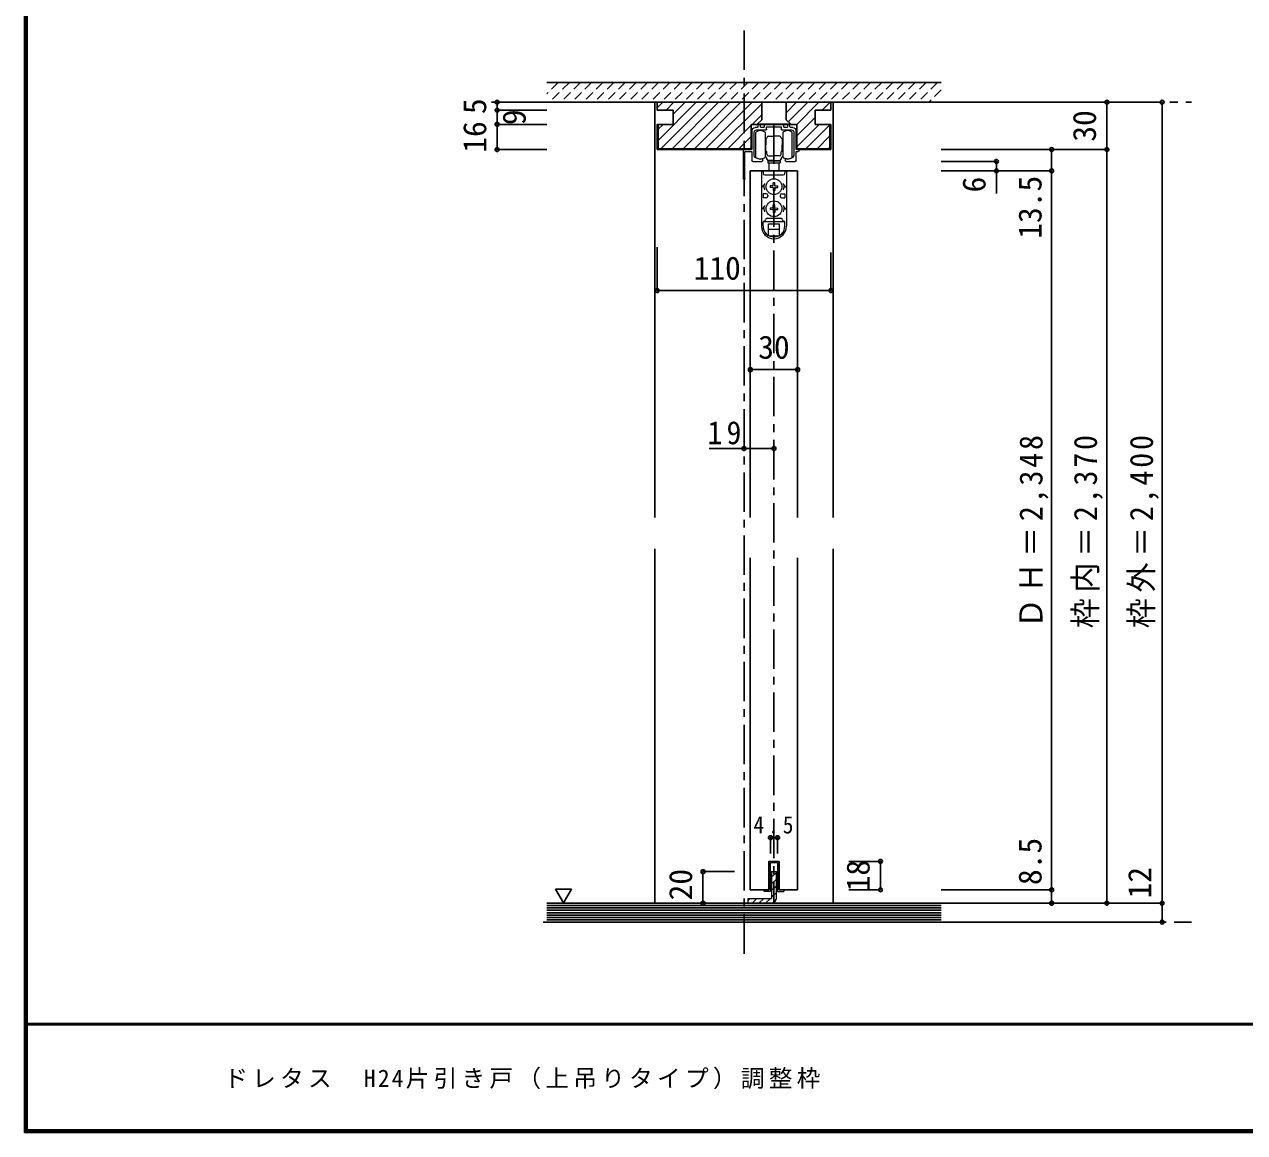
# Model space of a CAD drawing. Units: millimetres at full size, sheet at 1:5. Extents: x -973 to 977, y -718 to 696.
# Drawn here: x -973 to -200, y -701 to 1 of the extents above; entities that cross this region are included whole.
import ezdxf
from ezdxf.enums import TextEntityAlignment as Align

# ---------------------------------------------------------------- set-up
doc = ezdxf.new("R2010")
doc.units = ezdxf.units.MM
doc.header["$LTSCALE"] = 5
doc.header["$PDMODE"] = 32
doc.header["$PDSIZE"] = 2.5
doc.linetypes.add('CHAIN1', pattern=[8, 5, -1, 1, -1])
doc.linetypes.add('DASHED1', pattern=[1.8, 1.2, -0.6])
for name, color, linetype in [('0-1_通り芯', 4, 'DASHED1'), ('0-3_仕上げ', 2, 'Continuous'), ('0-4_枠', 3, 'Continuous'), ('0-6_扉', 2, 'Continuous'), ('0-A_文字', 7, 'Continuous'), ('0-B_寸法', 7, 'Continuous'), ('0-C_ハッチ', 4, 'DASHED1'), ('F-1_枠', 6, 'Continuous'), ('F-A_文字', 7, 'Continuous')]:
    doc.layers.add(name, color=color, linetype=linetype)
doc.layers.add('0-7_金物', color=7, linetype='Continuous', lineweight=18)
doc.styles.add('ＭＳ ゴシック', font='')
doc.styles.get('ＭＳ ゴシック').set_extended_font_data('MS Gothic')

# ---------------------------------------------------------------- blocks, each defined once
blk = doc.blocks.new('戸車(上吊)')
at = {"layer": '0-7_金物'}
for p, q in [((-11.601, 12.792), (-11.601, 28.792)), ((-5.601, 28.792), (-5.601, 20.792)), ((-5.601, 24.792), (-5.301, 24.792)), ((-5.601, 23.292), (-5.101, 23.292)), ((-5.101, 24.592), (-5.301, 24.792)), ((-5.301, 23.292), (-5.101, 23.492)), ((-5.101, 24.792), (-5.101, 20.792)), ((-5.001, 24.792), (-5.101, 24.792)), ((-3.501, 26.292), (-0.001, 26.292)), ((3.499, 26.292), (-0.001, 26.292)), ((4.999, 24.792), (5.099, 24.792)), ((5.099, 24.792), (5.099, 20.792)), ((5.099, 24.592), (5.299, 24.792)), ((5.299, 23.292), (5.099, 23.492)), ((5.599, 23.292), (5.099, 23.292)), ((5.599, 24.792), (5.299, 24.792)), ((5.599, 28.792), (5.599, 20.792)), ((11.599, 12.792), (11.599, 28.792)), ((-5.601, 20.792), (-5.601, 12.792)), ((-5.601, 18.292), (-5.101, 18.292)), ((-5.601, 16.792), (-5.301, 16.792)), ((-5.101, 18.092), (-5.301, 18.292)), ((-5.101, 16.992), (-5.301, 16.792)), ((-5.101, 16.792), (-5.101, 20.792)), ((-5.001, 16.792), (-5.101, 16.792)), ((-4.501, 14.792), (-4.501, 16.292)), ((4.499, 14.792), (4.499, 16.292)), ((4.999, 16.792), (5.099, 16.792)), ((5.099, 16.792), (5.099, 20.792)), ((5.099, 18.092), (5.299, 18.292)), ((5.599, 18.292), (5.099, 18.292)), ((5.099, 16.992), (5.299, 16.792)), ((5.599, 16.792), (5.299, 16.792)), ((5.599, 20.792), (5.599, 12.792)), ((-4.001, 10.492), (-4.001, 9.492)), ((3.999, 10.492), (-4.001, 10.492)), ((-4.001, 9.492), (3.999, 9.492)), ((-3.501, 13.792), (-0.001, 13.792)), ((-0.001, 10.792), (-3.501, 10.792)), ((-3.001, 10.792), (-3.001, 10.492)), ((-3.001, 4.292), (-3.001, 9.492)), ((3.499, 13.792), (-0.001, 13.792)), ((-0.001, 10.792), (3.499, 10.792)), ((2.999, 10.792), (2.999, 10.492)), ((2.999, 9.492), (2.999, 4.292)), ((3.999, 10.492), (3.999, 9.492)), ((-7.9, 4.292), (-7.9, -30.608)), ((-7.857, 4.292), (7.943, 4.292)), ((-6.9, 4.292), (-6.9, 2.792)), ((-5.9, 1.792), (5.9, 1.792)), ((6.9, 4.292), (6.9, 2.792)), ((7.9, 4.292), (7.9, -30.608)), ((-5.657, -3.708), (-7.5, -5.708)), ((-6.4, -5.708), (-7.5, -5.708)), ((-0.52, -5.188), (-2.45, -5.222)), ((-2.45, -5.222), (-2.45, -6.194)), ((-0.52, -6.227), (-2.45, -6.194)), ((-0.52, -5.188), (-0.486, -3.258)), ((-0.52, -6.227), (-0.486, -8.158)), ((0.486, -3.258), (-0.486, -3.258)), ((0.52, -5.188), (0.486, -3.258)), ((0.52, -6.227), (0.486, -8.158)), ((0.52, -5.188), (2.45, -5.222)), ((0.52, -6.227), (2.45, -6.194)), ((2.45, -6.194), (2.45, -5.222)), ((5.657, -3.708), (7.5, -5.708)), ((6.4, -5.708), (7.5, -5.708)), ((-6.9, -10.208), (-6.9, -12.708)), ((-4.9, -10.208), (-6.9, -10.208)), ((-4.9, -12.708), (-6.9, -12.708)), ((-3.9, -11.208), (-3.9, -11.708)), ((-0.486, -8.158), (0.486, -8.158)), ((3.9, -11.208), (3.9, -11.708)), ((4.9, -10.208), (6.9, -10.208)), ((4.9, -12.708), (6.9, -12.708)), ((6.9, -10.208), (6.9, -12.708)), ((-5.657, -17.708), (-7.5, -19.708)), ((-6.4, -19.708), (-7.5, -19.708)), ((-0.52, -19.188), (-2.45, -19.222)), ((-2.45, -19.222), (-2.45, -20.194)), ((-0.52, -20.227), (-2.45, -20.194)), ((-0.52, -19.188), (-0.486, -17.258)), ((-0.52, -20.227), (-0.486, -22.158)), ((0.486, -17.258), (-0.486, -17.258)), ((-0.486, -22.158), (0.486, -22.158)), ((0.52, -19.188), (0.486, -17.258)), ((0.52, -20.227), (0.486, -22.158)), ((0.52, -19.188), (2.45, -19.222)), ((0.52, -20.227), (2.45, -20.194)), ((2.45, -20.194), (2.45, -19.222)), ((5.657, -17.708), (7.5, -19.708)), ((6.4, -19.708), (7.5, -19.708)), ((-6.9, -30.608), (-6.9, -28.208)), ((-6.4, -27.708), (6.4, -27.708)), ((-4.4, -25.708), (4.4, -25.708)), ((-3.5, -29.208), (3.5, -29.208)), ((-3.5, -36.554), (-3.5, -29.208)), ((3.5, -36.554), (3.5, -29.208)), ((6.9, -30.608), (6.9, -28.208)), ((-3.5, -32.708), (3.5, -32.708)), ((-3.028, -36.808), (3.028, -36.808))]:
    blk.add_line(p, q, dxfattribs=at)
for centre in [(0, -5.708), (0, -19.708)]:
    blk.add_circle(centre, 5, dxfattribs=at)
for centre, radius, start, end in [((-8.601, 24.792), 5, 53.1301, 126.8699), ((-5.001, 25.292), 0.5, 270, 0), ((-3.501, 25.292), 1, 90, 180), ((3.499, 25.292), 1, 0, 90), ((4.999, 25.292), 0.5, 180, 270), ((8.599, 24.792), 5, 53.1301, 126.8699), ((-5.001, 16.292), 0.5, 0, 90), ((4.999, 16.292), 0.5, 90, 180), ((-8.601, 16.792), 5, 233.1301, 306.8699), ((-6.501, 11.792), 2, 0, 63.25632), ((-3.501, 14.792), 1, 180, 270), ((-3.501, 11.792), 1, 180, 270), ((3.499, 14.792), 1, 270, 0), ((3.499, 11.792), 1, 270, 0), ((6.499, 11.792), 2, 116.74368, 180), ((8.599, 16.792), 5, 233.1301, 306.8699), ((-5.9, 2.792), 1, 180, 270), ((5.9, 2.792), 1, 270, 0), ((0, -5.708), 6.4, 167.82427, 198.20996), ((0, -5.708), 6.4, 341.79004, 12.17573), ((-4.9, -11.208), 1, 0, 90), ((-4.9, -11.708), 1, 270, 0), ((4.9, -11.208), 1, 90, 180), ((4.9, -11.708), 1, 180, 270), ((0, -19.708), 6.4, 167.82427, 198.20996), ((0, -19.708), 6.4, 341.79004, 12.17573), ((0, -30.808), 7.9, 180, 0), ((-6.4, -28.208), 0.5, 90, 180), ((0, -30.608), 6.9, 180, 0), ((-6.4, -26.708), 1, 270, 0), ((-4.4, -26.708), 1, 90, 180), ((4.4, -26.708), 1, 0, 90), ((6.4, -26.708), 1, 180, 270), ((6.4, -28.208), 0.5, 0, 90)]:
    blk.add_arc(centre, radius, start, end, dxfattribs=at)
blk = doc.blocks.new('レール金物(幕板付)')
at = {"layer": '0-7_金物'}
for p, q in [((-13.092, 7.847), (-11.742, 7.847)), ((-11.242, 8.347), (-11.242, 9.347)), ((-10.742, 9.847), (-10.242, 9.847)), ((-9.742, 9.347), (-9.742, 8.347)), ((-9.242, 7.847), (-7.742, 7.847)), ((-7.242, 8.347), (-7.242, 9.347)), ((-6.742, 9.847), (4.558, 9.847)), ((-5.742, 8.047), (-5.742, 6.647)), ((3.558, 6.647), (3.558, 8.047)), ((5.058, 9.347), (5.058, 8.347)), ((5.558, 7.847), (7.058, 7.847)), ((7.558, 8.347), (7.558, 9.347)), ((8.058, 9.847), (8.558, 9.847)), ((9.058, 9.347), (9.058, 8.347)), ((9.558, 7.847), (10.908, 7.847)), ((-13.592, 4.847), (-13.592, -9.939)), ((-6.042, 6.347), (-12.092, 6.347)), ((9.908, 6.347), (3.858, 6.347)), ((11.408, -9.939), (11.408, 4.847)), ((17.308, -24.553), (17.308, -7.553)), ((18.508, -6.353), (18.508, -24.553)), ((-8.742, -13.653), (-14.592, -13.653)), ((-8.242, -12.265), (-8.242, -13.153)), ((6.058, -13.153), (6.058, -12.265)), ((6.437, -11.975), (7.679, -12.153)), ((12.408, -13.653), (6.558, -13.653))]:
    blk.add_line(p, q, dxfattribs=at)
for points in [[(3.258, 8.347), (-0.792, 8.347), (-1.092, 8.647), (-1.392, 8.347), (-5.442, 8.347)], [(-16.492, -6.153), (-15.092, -6.153), (-15.092, 5.847)], [(12.908, 5.847), (12.908, -6.153), (18.308, -6.153)], [(-15.092, -13.153), (-15.092, -7.353), (-16.492, -7.353)], [(17.108, -7.353), (12.908, -7.353), (12.908, -13.153)]]:
    blk.add_lwpolyline(points, dxfattribs=at)
for centre, radius, start, end in [((-13.092, 5.847), 2, 90, 180), ((-11.742, 8.347), 0.5, 270, 0), ((-10.742, 9.347), 0.5, 90, 180), ((-10.242, 9.347), 0.5, 0, 90), ((-9.242, 8.347), 0.5, 180, 270), ((-7.742, 8.347), 0.5, 270, 0), ((-6.742, 9.347), 0.5, 90, 180), ((-5.442, 8.047), 0.3, 90, 180), ((3.258, 8.047), 0.3, 360, 90), ((4.558, 9.347), 0.5, 360, 90), ((5.558, 8.347), 0.5, 180, 270), ((7.058, 8.347), 0.5, 270, 360), ((8.058, 9.347), 0.5, 90, 180), ((8.558, 9.347), 0.5, 360, 90), ((9.558, 8.347), 0.5, 180, 270), ((10.908, 5.847), 2, 0, 90), ((-12.092, 4.847), 1.5, 90, 180), ((-6.042, 6.647), 0.3, 270, 360), ((3.858, 6.647), 0.3, 180, 270), ((9.908, 4.847), 1.5, 0, 90), ((-16.492, -6.753), 0.6, 90, 270), ((17.108, -7.553), 0.2, 360, 90), ((18.308, -6.353), 0.2, 0, 90), ((-14.592, -13.153), 0.5, 180, 270), ((-13.292, -9.939), 0.3, 180, 192.08406), ((-11.63, -9.583), 2, 192.08406, 228.89829), ((-9.863, -7.153), 5, 231.94944, 270), ((-9.95, -7.112), 5.042, 270.99736, 285.28454), ((-8.742, -13.153), 0.5, 270, 0), ((-8.542, -12.265), 0.3, 360, 105.31651), ((6.358, -12.265), 0.3, 74.68349, 180), ((6.558, -13.153), 0.5, 180, 270), ((7.679, -7.153), 5, 270, 308.05056), ((9.446, -9.583), 2, 311.10171, 347.91594), ((11.108, -9.939), 0.3, 347.91594, 0), ((12.408, -13.153), 0.5, 270, 360), ((17.908, -24.553), 0.6, 180, 0)]:
    blk.add_arc(centre, radius, start, end, dxfattribs=at)

msp = doc.modelspace()

# ---------------------------------------------------------------- linework, layer by layer
at = {"layer": '0-1_通り芯', "linetype": 'CHAIN1'}
for p, q in [((-517.203, -2.5), (-517.203, -587.543)), ((-677.203, -48), (-233.609, -48)), ((-498.203, -62), (-498.203, -555.5)), ((-644.594, -567.5), (-233.609, -567.5))]:
    msp.add_line(p, q, dxfattribs=at)
at = {"layer": '0-1_通り芯'}
for p, q in [((-634.992, -35.5), (-642.203, -42.711)), ((-627.921, -35.5), (-640.421, -48)), ((-620.85, -35.5), (-633.35, -48)), ((-613.779, -35.5), (-626.279, -48)), ((-606.708, -35.5), (-619.208, -48)), ((-599.637, -35.5), (-612.137, -48)), ((-592.566, -35.5), (-605.066, -48)), ((-585.494, -35.5), (-597.994, -48)), ((-578.423, -35.5), (-590.923, -48)), ((-571.352, -35.5), (-583.852, -48)), ((-564.281, -35.5), (-576.781, -48)), ((-557.21, -35.5), (-569.71, -48)), ((-550.139, -35.5), (-562.639, -48)), ((-543.068, -35.5), (-555.568, -48)), ((-535.997, -35.5), (-548.497, -48)), ((-528.926, -35.5), (-541.426, -48)), ((-521.855, -35.5), (-534.355, -48)), ((-514.784, -35.5), (-527.284, -48)), ((-507.713, -35.5), (-520.213, -48)), ((-500.642, -35.5), (-513.142, -48)), ((-493.571, -35.5), (-506.071, -48)), ((-486.5, -35.5), (-499, -48)), ((-479.428, -35.5), (-491.928, -48)), ((-472.357, -35.5), (-484.857, -48)), ((-465.286, -35.5), (-477.786, -48)), ((-458.215, -35.5), (-470.715, -48)), ((-451.144, -35.5), (-463.644, -48)), ((-444.073, -35.5), (-456.573, -48)), ((-437.002, -35.5), (-449.502, -48)), ((-429.931, -35.5), (-442.431, -48)), ((-422.86, -35.5), (-435.36, -48)), ((-415.789, -35.5), (-428.289, -48)), ((-408.718, -35.5), (-421.218, -48)), ((-401.647, -35.5), (-414.147, -48)), ((-394.576, -35.5), (-407.076, -48)), ((-392.203, -40.198), (-400.005, -48))]:
    msp.add_line(p, q, dxfattribs=at)
at = {"layer": '0-1_通り芯', "color": 2, "linetype": 'Continuous'}
for p, q in [((-642.203, -35.5), (-392.203, -35.5)), ((-642.203, -48), (-392.203, -48))]:
    msp.add_line(p, q, dxfattribs=at)
at = {"layer": '0-3_仕上げ'}
for p, q in [((-642.203, -555.5), (-392.203, -555.5)), ((-642.203, -567.5), (-392.203, -567.5))]:
    msp.add_line(p, q, dxfattribs=at)
at = {"layer": '0-3_仕上げ', "color": 7}
for p, q in [((-642.203, -557), (-392.203, -557)), ((-642.203, -558.5), (-392.203, -558.5)), ((-642.203, -560), (-392.203, -560)), ((-642.203, -561.5), (-392.203, -561.5)), ((-642.203, -563), (-392.203, -563)), ((-642.203, -564.5), (-392.203, -564.5)), ((-642.203, -566), (-392.203, -566))]:
    msp.add_line(p, q, dxfattribs=at)
at = {"layer": '0-4_枠', "color": 4}
for p, q in [((-572.203, -48), (-573.703, -48)), ((-573.703, -48), (-573.703, -311.049)), ((-462.203, -48), (-460.703, -48)), ((-460.703, -48), (-460.703, -311.049)), ((-573.703, -331.049), (-573.703, -555.5)), ((-460.703, -331.049), (-460.703, -555.5))]:
    msp.add_line(p, q, dxfattribs=at)
at = {"layer": '0-4_枠'}
for p, q in [((-462.203, -48), (-572.203, -48)), ((-562.203, -53), (-562.203, -62)), ((-472.203, -53), (-472.203, -62)), ((-472.203, -53), (-462.203, -53)), ((-462.203, -53), (-462.203, -48)), ((-571.703, -62), (-571.703, -77.5)), ((-512.603, -62), (-483.803, -62)), ((-512.603, -78), (-512.603, -62)), ((-483.803, -62), (-483.803, -78)), ((-472.203, -62), (-462.203, -62)), ((-462.703, -62), (-462.703, -77.5)), ((-462.203, -62), (-462.203, -78)), ((-572.203, -78), (-512.604, -78)), ((-571.703, -77.5), (-512.604, -77.5)), ((-462.703, -77.5), (-483.803, -77.5)), ((-462.203, -78), (-483.803, -78))]:
    msp.add_line(p, q, dxfattribs=at)
for points in [[(-562.203, -53), (-572.203, -53), (-572.203, -48)], [(-562.203, -62), (-572.203, -62), (-572.203, -78)]]:
    msp.add_lwpolyline(points, dxfattribs=at)
at = {"layer": '0-6_扉', "color": 6}
for p, q in [((-513.203, -91.5), (-483.203, -91.5)), ((-513.203, -91.5), (-513.203, -311.049)), ((-483.203, -91.5), (-483.203, -311.049)), ((-513.203, -336.601), (-513.203, -547)), ((-483.203, -336.601), (-483.203, -547)), ((-494.953, -529), (-494.953, -547)), ((-501.453, -547), (-513.203, -547)), ((-483.203, -547), (-494.953, -547))]:
    msp.add_line(p, q, dxfattribs=at)
msp.add_lwpolyline([(-494.953, -529), (-501.453, -529), (-501.453, -547)], dxfattribs=at)
at = {"layer": '0-7_金物'}
for p, q in [((-501.453, -529), (-494.953, -529)), ((-495.953, -530), (-500.453, -530)), ((-500.453, -548), (-500.453, -530)), ((-495.953, -530), (-495.953, -548)), ((-494.953, -529), (-494.953, -547)), ((-500.453, -548), (-504.453, -548)), ((-495.953, -548), (-491.953, -548))]:
    msp.add_line(p, q, dxfattribs=at)
at = {"layer": '0-7_金物', "color": 3}
for p, q in [((-499.703, -535.5), (-499.703, -552.5)), ((-499.703, -535.5), (-496.703, -535.5)), ((-496.703, -552.5), (-496.703, -535.5)), ((-514.703, -552.5), (-499.703, -552.5)), ((-514.703, -552.5), (-514.703, -555.5)), ((-499.703, -555.5), (-514.703, -555.5))]:
    msp.add_line(p, q, dxfattribs=at)
at = {"layer": '0-7_金物'}
for points in [[(-504.453, -548), (-504.453, -547), (-501.453, -547), (-501.453, -529)], [(-494.953, -547), (-491.953, -547), (-491.953, -548)]]:
    msp.add_lwpolyline(points, dxfattribs=at)
at = {"layer": '0-7_金物', "color": 3}
msp.add_arc((-499.703, -552.5), 3, 270, 0, dxfattribs=at)
at = {"layer": '0-A_文字'}
for p, q in [((-636.638, -546.686), (-626.638, -546.686)), ((-636.638, -546.686), (-631.638, -555.347)), ((-626.638, -546.686), (-631.638, -555.347))]:
    msp.add_line(p, q, dxfattribs=at)
at = {"layer": '0-B_寸法', "color": 4}
for p, q in [((-673.703, -48), (-642.203, -48)), ((-673.703, -48), (-673.703, -53)), ((-673.703, -53), (-673.703, -62)), ((-673.703, -53), (-642.203, -53)), ((-252.203, -48), (-392.203, -48)), ((-287.203, -48), (-287.203, -555.5)), ((-252.203, -48), (-252.203, -567.5)), ((-673.703, -62), (-673.703, -78)), ((-673.703, -62), (-642.203, -62)), ((-673.703, -78), (-642.203, -78)), ((-287.203, -78), (-392.203, -78)), ((-322.203, -78), (-322.203, -555.5)), ((-357.203, -85.5), (-392.203, -85.5)), ((-322.203, -91.5), (-392.203, -91.5)), ((-357.203, -105.795), (-357.203, -85.5)), ((-572.203, -167.304), (-572.203, -139.746)), ((-462.203, -167.304), (-462.203, -143.246)), ((-572.203, -167.304), (-462.203, -167.304)), ((-513.203, -217.412), (-483.203, -217.412)), ((-498.203, -267.412), (-539.203, -267.412)), ((-500.453, -514), (-495.953, -514)), ((-500.453, -514), (-500.453, -524)), ((-495.953, -514), (-495.953, -524)), ((-430.703, -529), (-450.703, -529)), ((-430.703, -547), (-430.703, -529)), ((-543.203, -535.5), (-523.203, -535.5)), ((-543.203, -555.5), (-543.203, -535.5)), ((-430.703, -547), (-450.703, -547)), ((-322.203, -547), (-392.203, -547)), ((-543.203, -555.5), (-523.203, -555.5)), ((-252.203, -555.5), (-392.203, -555.5)), ((-252.203, -567.5), (-392.203, -567.5))]:
    msp.add_line(p, q, dxfattribs=at)
at = {"layer": '0-B_寸法'}
for p in [(-673.703, -48), (-673.703, -53), (-287.203, -48), (-252.203, -48), (-673.703, -62), (-673.703, -78), (-322.203, -78), (-287.203, -78), (-357.203, -85.5), (-357.203, -91.5), (-322.203, -91.5), (-572.203, -167.304), (-462.203, -167.304), (-513.203, -217.412), (-483.203, -217.412), (-517.203, -267.412), (-498.203, -267.412), (-500.453, -514), (-495.953, -514), (-430.703, -529), (-543.203, -535.5), (-430.703, -547), (-322.203, -547), (-543.203, -555.5), (-322.203, -555.5), (-287.203, -555.5), (-252.203, -555.5), (-252.203, -567.5)]:
    msp.add_point(p, dxfattribs=at)
at = {"layer": '0-C_ハッチ', "linetype": 'Continuous'}
for p, q in [((-572.203, -51.52), (-568.683, -48)), ((-571.703, -72.233), (-547.47, -48)), ((-569.899, -77.5), (-540.399, -48)), ((-566.612, -53), (-561.612, -48)), ((-562.828, -77.5), (-533.328, -48)), ((-562.203, -55.662), (-554.541, -48)), ((-555.757, -77.5), (-526.257, -48)), ((-548.686, -77.5), (-519.186, -48)), ((-541.615, -77.5), (-512.115, -48)), ((-534.544, -77.5), (-505.953, -48.909)), ((-490.453, -54.623), (-483.83, -48)), ((-489.117, -60.358), (-476.759, -48)), ((-483.804, -62.115), (-469.688, -48)), ((-467.617, -53), (-462.617, -48)), ((-511.973, -62), (-505.953, -55.98)), ((-483.804, -69.187), (-472.203, -57.586)), ((-571.703, -65.162), (-568.541, -62)), ((-527.473, -77.5), (-512.603, -62.63)), ((-483.804, -76.258), (-469.546, -62)), ((-477.975, -77.5), (-462.703, -62.228)), ((-470.904, -77.5), (-462.703, -69.299)), ((-520.402, -77.5), (-512.603, -69.701)), ((-513.33, -77.5), (-512.603, -76.773)), ((-463.833, -77.5), (-462.703, -76.37)), ((-499.703, -538.982), (-496.703, -535.982)), ((-499.703, -543.225), (-496.703, -540.225)), ((-499.703, -547.468), (-496.703, -544.468)), ((-499.703, -551.71), (-496.703, -548.71)), ((-514.703, -553.982), (-513.221, -552.5)), ((-511.978, -555.5), (-508.978, -552.5)), ((-507.735, -555.5), (-504.735, -552.5)), ((-503.493, -555.5), (-500.493, -552.5)), ((-499.209, -555.459), (-496.743, -552.993))]:
    msp.add_line(p, q, dxfattribs=at)
at = {"layer": '0-C_ハッチ', "color": 3, "linetype": 'Continuous'}
for p, q in [((-505.953, -48), (-505.953, -59.086)), ((-490.453, -48), (-490.453, -59.086)), ((-508.803, -61.8), (-505.953, -59.086)), ((-487.603, -61.8), (-508.803, -61.8)), ((-508.803, -62), (-508.803, -61.8)), ((-487.603, -61.8), (-490.453, -59.086)), ((-487.603, -61.8), (-487.603, -62)), ((-512.604, -62), (-483.804, -62))]:
    msp.add_line(p, q, dxfattribs=at)
at = {"layer": 'F-1_枠'}
for p, q in [((-973.347, 695.833), (-973.347, -700.833)), ((-972.514, 695.833), (-972.514, -700.833)), ((-971.68, 695.833), (-971.68, -700.833)), ((976.653, -631.667), (-973.347, -631.667)), ((976.653, -632.5), (-973.347, -632.5)), ((976.653, -699.167), (-973.347, -699.167)), ((976.653, -700), (-973.347, -700)), ((976.653, -700.833), (-973.347, -700.833))]:
    msp.add_line(p, q, dxfattribs=at)

# ---------------------------------------------------------------- block references
at = {"layer": '0-7_金物', "xscale": -1}
msp.add_blockref('レール金物(幕板付)', (-499.295, -71.847), dxfattribs=at)
at = {"layer": '0-7_金物'}
msp.add_blockref('戸車(上吊)', (-498.202, -95.792), dxfattribs=at)

# ---------------------------------------------------------------- texts
at = {"layer": '0-B_寸法', "style": 'ＭＳ ゴシック'}
for s, p in [('5', (-676.203, -55.5)), ('9', (-651.203, -62.5)), ('30', (-289.703, -73)), ('16', (-676.203, -80)), ('6', (-359.703, -105.139)), ('13.5', (-324.203, -134.5)), ('8.5', (-324.203, -544)), ('18', (-433.203, -548)), ('12', (-254.703, -552.5)), ('20', (-545.703, -553.707))]:
    msp.add_text(s, height=14.66, rotation=90, dxfattribs=at).set_placement(p, align=Align.BOTTOM_LEFT)
for s, p in [('110', (-549.14, -164.804)), ('30', (-508.203, -214.912))]:
    msp.add_text(s, height=14.66, dxfattribs=at).set_placement(p, align=Align.BOTTOM_LEFT)
at = {"layer": '0-B_寸法', "attachment_point": 7, "style": 'ＭＳ ゴシック'}
for s, insert, char_height in [('\\T1.27;\\W0.95;19', (-540.328, -264.912), 14.66), ('\\T1.38;\\W0.9;4.5', (-511.203, -511.5), 11)]:
    msp.add_mtext(s, dxfattribs=dict(at, insert=insert, char_height=char_height))
at = {"layer": '0-B_寸法', "char_height": 14.66, "attachment_point": 7, "rotation": 90, "style": 'ＭＳ ゴシック'}
for s, insert in [('\\T1.19;\\W0.95;ＤＨ＝2,348', (-324.203, -381.25)), ('\\T1.19;\\W0.95;枠内＝2,370', (-289.703, -381.25)), ('\\T1.19;\\W0.95;枠外＝2,400', (-254.203, -381.25))]:
    msp.add_mtext(s, dxfattribs=dict(at, insert=insert))
at = {"layer": 'F-A_文字', "insert": (-846.68, -673.333), "char_height": 11, "attachment_point": 7, "style": 'ＭＳ ゴシック'}
msp.add_mtext('\\T1.18;ドレタス\u3000H24片引き戸（上吊りタイプ）調整枠', dxfattribs=at)

doc.saveas('drawing.dxf')
